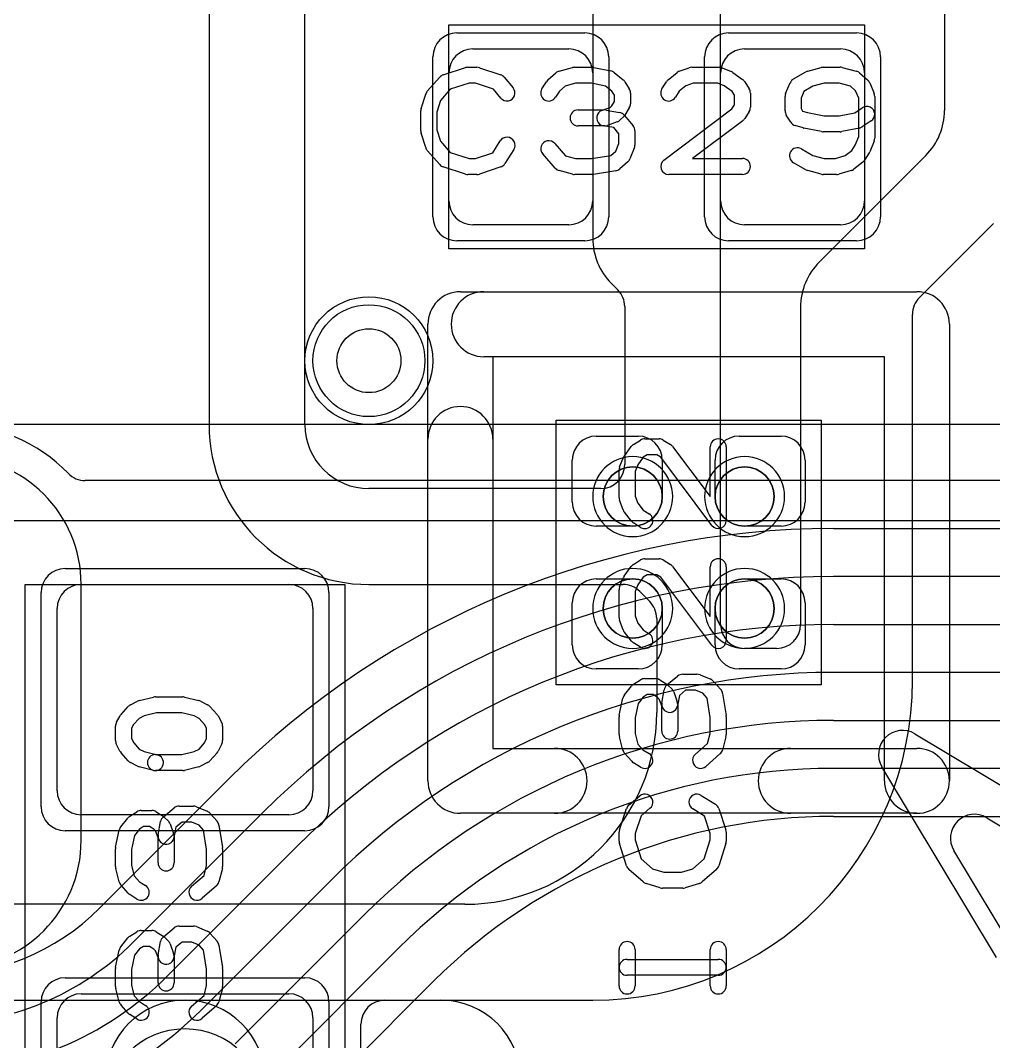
# Model space of a CAD drawing. Extents: x 0 to 57.3, y -1 to 20.5.
# Drawn here: x 27.31 to 30.354, y 2.771 to 5.964 of the extents above; entities that cross this region are included whole.
import ezdxf

# ---------------------------------------------------------------- set-up
doc = ezdxf.new("R2010")
doc.units = 0
for name, color, linetype in [('Hole', 1, 'CONTINUOUS'), ('L1', 3, 'CONTINUOUS'), ('L2', 3, 'CONTINUOUS'), ('L3', 3, 'CONTINUOUS'), ('L4', 3, 'CONTINUOUS'), ('MetalMask-A', 176, 'CONTINUOUS'), ('PartsArea-A', 111, 'CONTINUOUS'), ('PartsSilk-A', 221, 'CONTINUOUS'), ('Resist-A', 2, 'CONTINUOUS'), ('Resist-B', 2, 'CONTINUOUS'), ('Silk-A', 140, 'CONTINUOUS')]:
    doc.layers.add(name, color=color, linetype=linetype)

msp = doc.modelspace()

# ---------------------------------------------------------------- linework, layer by layer
at = {"layer": 'Hole'}
msp.add_circle((28.4, 4.9), 0.1, dxfattribs=at)
at = {"layer": 'L1'}
for p, q in [((27.9, 14.42503), (27.9, 4.7)), ((28.2, 4.7), (28.2, 10.10419)), ((29.1, 8.18579), (29.1, 5.28284)), ((29.5, 4.07497), (29.5, 7)), ((30.2, 6.55), (30.2, 5.68284)), ((28.725, 5.875), (29.025, 5.875)), ((29.575, 5.875), (29.875, 5.875)), ((28.65, 5.4), (28.65, 5.8)), ((29.1, 5.8), (29.1, 5.4)), ((29.5, 5.4), (29.5, 5.8)), ((29.95, 5.8), (29.95, 5.4)), ((30.14142, 5.54142), (29.80858, 5.20858)), ((29.025, 5.325), (28.725, 5.325)), ((29.875, 5.325), (29.575, 5.325)), ((30.12252, 5.0982), (30.35358, 5.32926)), ((29.15858, 5.14142), (29.17804, 5.12196)), ((29.2, 5.06895), (29.2, 4.57497)), ((29.75, 5.06716), (29.75, 4.07497)), ((30.1, 3.9), (30.1, 5.04461)), ((29.111, 4.664), (29.2425, 4.664)), ((29.5575, 4.664), (29.689, 4.664)), ((29.036, 4.4575), (29.036, 4.589)), ((29.3175, 4.589), (29.3175, 4.475)), ((29.4825, 4.475), (29.4825, 4.589)), ((29.764, 4.589), (29.764, 4.4575)), ((29.12503, 4.5), (28.4, 4.5)), ((29.225, 4.3825), (29.111, 4.3825)), ((29.689, 4.3825), (29.575, 4.3825)), ((29.111, 4.2175), (29.225, 4.2175)), ((29.575, 4.2175), (29.689, 4.2175)), ((27.5, 4.2), (28.15, 4.2)), ((28.4, 4.2), (29.19395, 4.2)), ((29.24696, 4.17804), (29.27804, 4.14696)), ((27.425, 3.555), (27.425, 4.125)), ((28.225, 4.125), (28.225, 3.555)), ((29.036, 4.011), (29.036, 4.1425)), ((29.3175, 4.125), (29.3175, 4.011)), ((29.4825, 4.011), (29.4825, 4.125)), ((29.764, 4.1425), (29.764, 4.011)), ((29.3, 4.09395), (29.3, 3.8)), ((29.67503, 4), (29.57497, 4)), ((29.2425, 3.936), (29.111, 3.936)), ((29.689, 3.936), (29.5575, 3.936)), ((28.15, 3.48), (27.5, 3.48)), ((28.7, 3.2), (26.29926, 3.2)), ((27.5, 2.92), (28.15, 2.92)), ((27.025, 2.9), (27.825, 2.9)), ((27.825, 2.9), (28.625, 2.9)), ((28.45001, 2.9), (29.1, 2.9)), ((27.425, 2.275), (27.425, 2.845)), ((28.225, 2.845), (28.225, 2.275)), ((28.37504, 2.275), (28.37504, 2.82503))]:
    msp.add_line(p, q, dxfattribs=at)
for centre, radius in [((28.4, 4.9), 0.2), ((29.225, 4.475), 0.0925), ((29.575, 4.475), 0.0925), ((29.225, 4.125), 0.0925), ((29.575, 4.125), 0.0925)]:
    msp.add_circle(centre, radius, dxfattribs=at)
for centre, radius, start, end in [((28.725, 5.8), 0.075, 90, 180), ((29.025, 5.8), 0.075, 0, 90), ((29.575, 5.8), 0.075, 90, 180), ((29.875, 5.8), 0.075, 0, 90), ((30, 5.68284), 0.2, -45, 0), ((28.725, 5.4), 0.075, 180, -90), ((29.025, 5.4), 0.075, -90, 0), ((29.575, 5.4), 0.075, 180, -90), ((29.875, 5.4), 0.075, -90, 0), ((29.3, 5.28284), 0.2, 180, -135), ((29.95, 5.06716), 0.2, 135, 180), ((29.12503, 5.06895), 0.07497, 0, 45), ((30.175, 5.04461), 0.075, 135.0054, 180), ((30.17553, 5.04519), 0.07497, 135, 135.60525), ((28.4, 4.7), 0.5, 180, -90), ((28.4, 4.7), 0.2, 180, -90), ((29.111, 4.589), 0.075, 90, 180), ((29.2425, 4.589), 0.075, 0, 90), ((29.5575, 4.589), 0.075, 90, 180), ((29.689, 4.589), 0.075, 0, 90), ((29.12503, 4.57497), 0.07497, -90, 0), ((29.225, 4.475), 0.0925, -90, 0), ((29.575, 4.475), 0.0925, 180, -90), ((29.111, 4.4575), 0.075, 180, -90), ((29.689, 4.4575), 0.075, -90, 0), ((29.111, 4.1425), 0.075, 90, 180), ((29.225, 4.125), 0.0925, 0, 90), ((29.575, 4.125), 0.0925, 90, 180), ((29.689, 4.1425), 0.075, 0, 90), ((27.5, 4.125), 0.075, 90, 180), ((28.15, 4.125), 0.075, 0, 90), ((29.19395, 4.12503), 0.07497, 45, 90), ((29.22503, 4.09395), 0.07497, 0, 45), ((29.57497, 4.07497), 0.07497, 180, -90), ((29.67503, 4.07497), 0.07497, -90, 0), ((29.111, 4.011), 0.075, 180, -90), ((29.2425, 4.011), 0.075, -90, 0), ((29.5575, 4.011), 0.075, 180, -90), ((29.689, 4.011), 0.075, -90, 0), ((29.1, 3.9), 1, -90, 0), ((28.7, 3.8), 0.6, -90, 0), ((27.5, 3.555), 0.075, 180, -90), ((28.15, 3.555), 0.075, -90, 0), ((27.5, 2.845), 0.075, 90, 180), ((28.15, 2.845), 0.075, 0, 90), ((27.825, 2.65), 0.25, 90, -90), ((27.825, 2.65), 0.25, -90, 90), ((28.45001, 2.82503), 0.07497, 90, 180), ((28.625, 2.65), 0.25, -90, 90), ((27.825, 2.56), 0.25, 0, 180)]:
    msp.add_arc(centre, radius, start, end, dxfattribs=at)
at = {"layer": 'L2'}
for p, q in [((32.88783, 4.70004), (26.07504, 4.70004)), ((23.07634, 4.4), (43.62366, 4.4))]:
    msp.add_line(p, q, dxfattribs=at)
msp.add_circle((28.4, 4.9), 0.2, dxfattribs=at)
at = {"layer": 'L3'}
msp.add_line((27.50004, 3.4), (27.50004, 4.2), dxfattribs=at)
msp.add_circle((28.4, 4.9), 0.2, dxfattribs=at)
for centre, start, end in [((27.1, 4.2), 0, 90), ((27.1, 3.4), -90, 0)]:
    msp.add_arc(centre, 0.40004, start, end, dxfattribs=at)
at = {"layer": 'L4'}
for p, q in [((42.48579, 4.52504), (27.51307, 4.52504)), ((29.85271, 4.375), (42.48579, 4.375)), ((42.48579, 4.225), (29.85271, 4.225)), ((29.8527, 4.075), (43.08579, 4.075)), ((43.08579, 3.925), (29.8527, 3.925)), ((29.8527, 3.775), (36.76635, 3.775)), ((36.76635, 3.625), (29.8527, 3.625)), ((27.55703, 3.18734), (27.9612, 3.59151)), ((28.06727, 3.48544), (27.66309, 3.08128)), ((29.8527, 3.47496), (42.72503, 3.47496)), ((27.76916, 2.97521), (28.17333, 3.37938)), ((28.2794, 3.27331), (27.87523, 2.86914)), ((27.98129, 2.76308), (28.38544, 3.16725)), ((28.49151, 3.06118), (28.08735, 2.65702)), ((28.19345, 2.55092), (28.60267, 2.96015))]:
    msp.add_line(p, q, dxfattribs=at)
msp.add_circle((28.4, 4.9), 0.2, dxfattribs=at)
for centre, radius, start, end in [((27.1, 4.2), 0.50004, 44.08036, 90), ((27.51307, 4.60001), 0.07497, -135.92413, -90), ((29.85271, 1.7), 2.675, 90, 135), ((29.85271, 1.7), 2.525, 90, 135), ((29.85271, 1.7), 2.375, 90.00024, 135), ((29.85271, 1.7), 2.225, 90.00026, 135), ((29.85269, 1.7), 2.075, 89.99972, 135), ((29.85269, 1.7), 1.925, 89.9997, 135), ((29.85267, 1.69998), 1.77498, 89.99903, 134.7576), ((27.04438, 3.7), 0.725, -90, -45.00056), ((27.04438, 3.7), 0.875, -90, -45.00046), ((27.04438, 3.7), 1.025, -90, -45.00039), ((28.65568, 2.90714), 0.07498, 134.75683, 135), ((27.04438, 3.7), 1.175, -90, -45.00035)]:
    msp.add_arc(centre, radius, start, end, dxfattribs=at)
at = {"layer": 'MetalMask-A'}
for p, q in [((28.725, 5.875), (29.025, 5.875)), ((29.575, 5.875), (29.875, 5.875)), ((28.65, 5.4), (28.65, 5.8)), ((29.1, 5.8), (29.1, 5.4)), ((29.5, 5.4), (29.5, 5.8)), ((29.95, 5.8), (29.95, 5.4)), ((29.025, 5.325), (28.725, 5.325)), ((29.875, 5.325), (29.575, 5.325)), ((27.5, 4.2), (28.15, 4.2)), ((27.425, 3.555), (27.425, 4.125)), ((28.225, 4.125), (28.225, 3.555)), ((28.15, 3.48), (27.5, 3.48)), ((27.5, 2.92), (28.15, 2.92)), ((27.425, 2.275), (27.425, 2.845)), ((28.225, 2.845), (28.225, 2.275))]:
    msp.add_line(p, q, dxfattribs=at)
for centre, radius, start, end in [((28.725, 5.8), 0.075, 90, 180), ((29.025, 5.8), 0.075, 0, 90), ((29.575, 5.8), 0.075, 90, 180), ((29.875, 5.8), 0.075, 0, 90), ((28.725, 5.4), 0.075, 180, -90), ((29.025, 5.4), 0.075, -90, 0), ((29.575, 5.4), 0.075, 180, -90), ((29.875, 5.4), 0.075, -90, 0), ((29.225, 4.475), 0.0925, 90, -90), ((29.225, 4.475), 0.0925, -90, 90), ((29.575, 4.475), 0.0925, 90, -90), ((29.575, 4.475), 0.0925, -90, 90), ((29.225, 4.125), 0.0925, 90, -90), ((29.225, 4.125), 0.0925, -90, 90), ((29.575, 4.125), 0.0925, 90, -90), ((29.575, 4.125), 0.0925, -90, 90), ((27.5, 4.125), 0.075, 90, 180), ((28.15, 4.125), 0.075, 0, 90), ((27.5, 3.555), 0.075, 180, -90), ((28.15, 3.555), 0.075, -90, 0), ((27.5, 2.845), 0.075, 90, 180), ((28.15, 2.845), 0.075, 0, 90)]:
    msp.add_arc(centre, radius, start, end, dxfattribs=at)
at = {"layer": 'PartsArea-A'}
for p, q in [((28.65, 5.95), (29.95, 5.95)), ((28.65, 5.25), (28.65, 5.95)), ((29.95, 5.95), (29.95, 5.25)), ((29.95, 5.25), (28.65, 5.25)), ((28.986, 3.886), (28.986, 4.714)), ((28.986, 4.714), (29.814, 4.714)), ((29.814, 4.714), (29.814, 3.886)), ((27.325, 2.2), (27.325, 4.2)), ((27.325, 4.2), (28.325, 4.2)), ((28.325, 4.2), (28.325, 2.2)), ((29.814, 3.886), (28.986, 3.886))]:
    msp.add_line(p, q, dxfattribs=at)
at = {"layer": 'PartsSilk-A'}
for p, q in [((28.63266, 5.79418), (28.7021, 5.8164)), ((28.70972, 5.81759), (28.7375, 5.81759)), ((28.7454, 5.81631), (28.81207, 5.79409)), ((28.99495, 5.80564), (29.03662, 5.81675)), ((29.04306, 5.81759), (29.09861, 5.81759)), ((29.10376, 5.81705), (29.15654, 5.80594)), ((29.37063, 5.80497), (29.40118, 5.81608)), ((29.40972, 5.81759), (29.49583, 5.81759)), ((29.50511, 5.8158), (29.53289, 5.80469)), ((29.77273, 5.80564), (29.81439, 5.81675)), ((29.82083, 5.81759), (29.87361, 5.81759)), ((29.87967, 5.81684), (29.92412, 5.80573)), ((28.58258, 5.74239), (28.62147, 5.78683)), ((28.82338, 5.78637), (28.85115, 5.75304)), ((28.95978, 5.77795), (28.98478, 5.80017)), ((29.16701, 5.801), (29.19479, 5.77878)), ((29.33577, 5.77878), (29.36355, 5.801)), ((29.53831, 5.8017), (29.56887, 5.77948)), ((29.72788, 5.78097), (29.76677, 5.80319)), ((29.93467, 5.80017), (29.95967, 5.77795)), ((28.65452, 5.74868), (28.62368, 5.71344)), ((28.71362, 5.76759), (28.65452, 5.74868)), ((28.73344, 5.76759), (28.71362, 5.76759)), ((28.78952, 5.7489), (28.73344, 5.76759)), ((28.81273, 5.72104), (28.78952, 5.7489)), ((28.9413, 5.75029), (28.95519, 5.77251)), ((29.01356, 5.75885), (28.99568, 5.74296)), ((29.04634, 5.76759), (29.01356, 5.75885)), ((29.09601, 5.76759), (29.04634, 5.76759)), ((29.14042, 5.75824), (29.09601, 5.76759)), ((29.16023, 5.7424), (29.14042, 5.75824)), ((29.20037, 5.77251), (29.21426, 5.75029)), ((29.3163, 5.75029), (29.33019, 5.77251)), ((29.39158, 5.75939), (29.37033, 5.7424)), ((29.41412, 5.76759), (29.39158, 5.75939)), ((29.49102, 5.76759), (29.41412, 5.76759)), ((29.51143, 5.75943), (29.49102, 5.76759)), ((29.53554, 5.74189), (29.51143, 5.75943)), ((29.57537, 5.77251), (29.58926, 5.75029)), ((29.70331, 5.73555), (29.7172, 5.76888)), ((29.78875, 5.75816), (29.76008, 5.74178)), ((29.82411, 5.76759), (29.78875, 5.75816)), ((29.87053, 5.76759), (29.82411, 5.76759)), ((29.90604, 5.75871), (29.87053, 5.76759)), ((29.92218, 5.74437), (29.90604, 5.75871)), ((29.96614, 5.76887), (29.98002, 5.73554)), ((28.56364, 5.68894), (28.57753, 5.73339)), ((28.99568, 5.74296), (28.9837, 5.72379)), ((29.16806, 5.72987), (29.16023, 5.7424)), ((29.16806, 5.71087), (29.16806, 5.72987)), ((29.21806, 5.73704), (29.21806, 5.7037)), ((29.37033, 5.7424), (29.3587, 5.72379)), ((29.54306, 5.72987), (29.53554, 5.74189)), ((29.54306, 5.69976), (29.54306, 5.72987)), ((29.59306, 5.73704), (29.59306, 5.69259)), ((29.70139, 5.68148), (29.70139, 5.72593)), ((29.76008, 5.74178), (29.75139, 5.72093)), ((29.75139, 5.72093), (29.75139, 5.68865)), ((29.93194, 5.72093), (29.92218, 5.74437)), ((29.93194, 5.6013), (29.93194, 5.72093)), ((29.98194, 5.72593), (29.98194, 5.5963)), ((28.62368, 5.71344), (28.6125, 5.67766)), ((29.1331, 5.68426), (29.1543, 5.69197)), ((29.1543, 5.69197), (29.15948, 5.69715)), ((29.15948, 5.69715), (29.16806, 5.71087)), ((29.21426, 5.69045), (29.20037, 5.66823)), ((29.32247, 5.52739), (29.53543, 5.68756)), ((29.53543, 5.68756), (29.54306, 5.69976)), ((29.75139, 5.68865), (29.75646, 5.68054)), ((29.91942, 5.67539), (29.94307, 5.69117)), ((28.5625, 5.61852), (28.5625, 5.68148)), ((28.6125, 5.67766), (28.6125, 5.62234)), ((29.05417, 5.68426), (29.1331, 5.68426)), ((29.14188, 5.68387), (29.18355, 5.67646)), ((29.19685, 5.6638), (29.18574, 5.65269)), ((29.19838, 5.66785), (29.22615, 5.63452)), ((29.58926, 5.67934), (29.57537, 5.65712)), ((29.71908, 5.64601), (29.70519, 5.66823)), ((29.75646, 5.68054), (29.7713, 5.67614)), ((29.7713, 5.67614), (29.82331, 5.66574)), ((29.82331, 5.66574), (29.87113, 5.66574)), ((29.87113, 5.66574), (29.91942, 5.67539)), ((28.6125, 5.62234), (28.62368, 5.58656)), ((29.1375, 5.63426), (29.05417, 5.63426)), ((29.16581, 5.62883), (29.13312, 5.63465)), ((29.1766, 5.64687), (29.14604, 5.63576)), ((29.18194, 5.60947), (29.16581, 5.62883)), ((29.5692, 5.65039), (29.41233, 5.53241)), ((29.75818, 5.62788), (29.73318, 5.63529)), ((29.81593, 5.61623), (29.76038, 5.62734)), ((29.93407, 5.62734), (29.87851, 5.61623)), ((29.97081, 5.64957), (29.94304, 5.63105)), ((28.57753, 5.56661), (28.56364, 5.61106)), ((29.18194, 5.57907), (29.18194, 5.60947)), ((29.23194, 5.61852), (29.23194, 5.57407)), ((29.87361, 5.61574), (29.82083, 5.61574)), ((29.92077, 5.57447), (29.93194, 5.6013)), ((28.62147, 5.51317), (28.58258, 5.55761)), ((28.62368, 5.58656), (28.65452, 5.55132)), ((28.78773, 5.5505), (28.81074, 5.58732)), ((28.85314, 5.56082), (28.82537, 5.51638)), ((28.98131, 5.57942), (29.01519, 5.54071)), ((29.17218, 5.55563), (29.18194, 5.57907)), ((29.23002, 5.56446), (29.21614, 5.53113)), ((29.75268, 5.56245), (29.78875, 5.54184)), ((29.8897, 5.54118), (29.91023, 5.5576)), ((29.91023, 5.5576), (29.92077, 5.57447)), ((29.98002, 5.58669), (29.96614, 5.55335)), ((28.65452, 5.55132), (28.71362, 5.53241)), ((28.71362, 5.53241), (28.73344, 5.53241)), ((28.73344, 5.53241), (28.78773, 5.5505)), ((28.98258, 5.50206), (28.94369, 5.5465)), ((29.01519, 5.54071), (29.04634, 5.53241)), ((29.04634, 5.53241), (29.09662, 5.53241)), ((29.09662, 5.53241), (29.15691, 5.54205)), ((29.15691, 5.54205), (29.17218, 5.55563)), ((29.41233, 5.53241), (29.56806, 5.53241)), ((29.78875, 5.54184), (29.82411, 5.53241)), ((29.82411, 5.53241), (29.859, 5.53241)), ((29.859, 5.53241), (29.8897, 5.54118)), ((29.96426, 5.54971), (29.95037, 5.52749)), ((28.7021, 5.4836), (28.63266, 5.50582)), ((28.81207, 5.50591), (28.7454, 5.48369)), ((29.03662, 5.48325), (28.99495, 5.49436)), ((29.17201, 5.49383), (29.10256, 5.48272)), ((29.20967, 5.52205), (29.18467, 5.49983)), ((29.76677, 5.49681), (29.72788, 5.51903)), ((29.81439, 5.48325), (29.77273, 5.49436)), ((29.90826, 5.49448), (29.86937, 5.48337)), ((29.94479, 5.52122), (29.91701, 5.499)), ((28.7375, 5.48241), (28.70972, 5.48241)), ((29.09861, 5.48241), (29.04306, 5.48241)), ((29.56806, 5.48241), (29.3375, 5.48241)), ((29.8625, 5.48241), (29.82083, 5.48241)), ((28.686, 5.1156), (30.114, 5.1156)), ((28.5844, 3.586), (28.5844, 5.014)), ((30.2156, 5.014), (30.2156, 3.586)), ((30.0124, 4.9124), (28.7876, 4.9124)), ((28.7876, 4.9124), (28.7876, 3.6876)), ((30.0124, 3.586), (30.0124, 4.9124)), ((29.1983, 4.60081), (29.22052, 4.63137)), ((29.22749, 4.63787), (29.24971, 4.65176)), ((29.26296, 4.65556), (29.30741, 4.65556)), ((29.32066, 4.65176), (29.34288, 4.63787)), ((29.34961, 4.6317), (29.46759, 4.47483)), ((29.27013, 4.60556), (29.25811, 4.59804)), ((29.30024, 4.60556), (29.27013, 4.60556)), ((29.31244, 4.59793), (29.30024, 4.60556)), ((29.46759, 4.47483), (29.46759, 4.63056)), ((29.51759, 4.63056), (29.51759, 4.4)), ((29.1842, 4.56761), (29.19531, 4.59539)), ((29.24057, 4.57393), (29.23241, 4.55352)), ((29.25811, 4.59804), (29.24057, 4.57393)), ((29.47261, 4.38497), (29.31244, 4.59793)), ((29.18241, 4.47222), (29.18241, 4.55833)), ((29.23241, 4.55352), (29.23241, 4.47662)), ((29.23241, 4.47662), (29.24061, 4.45408)), ((29.19503, 4.43313), (29.18392, 4.46368)), ((29.24061, 4.45408), (29.2576, 4.43283)), ((29.22122, 4.39827), (29.199, 4.42605)), ((29.2576, 4.43283), (29.27621, 4.4212)), ((29.24971, 4.3788), (29.22749, 4.39269)), ((29.26296, 4.28056), (29.30741, 4.28056)), ((29.1983, 4.22581), (29.22052, 4.25637)), ((29.22749, 4.26287), (29.24971, 4.27676)), ((29.32066, 4.27676), (29.34288, 4.26287)), ((29.34961, 4.2567), (29.46759, 4.09983)), ((29.46759, 4.09983), (29.46759, 4.25556)), ((29.51759, 4.25556), (29.51759, 4.025)), ((29.1842, 4.19261), (29.19531, 4.22039)), ((29.25811, 4.22304), (29.24057, 4.19893)), ((29.27013, 4.23056), (29.25811, 4.22304)), ((29.30024, 4.23056), (29.27013, 4.23056)), ((29.31244, 4.22293), (29.30024, 4.23056)), ((29.47261, 4.00997), (29.31244, 4.22293)), ((29.24057, 4.19893), (29.23241, 4.17852)), ((29.18241, 4.09722), (29.18241, 4.18333)), ((29.23241, 4.17852), (29.23241, 4.10162)), ((29.19503, 4.05813), (29.18392, 4.08868)), ((29.23241, 4.10162), (29.24061, 4.07908)), ((29.24061, 4.07908), (29.2576, 4.05783)), ((29.2576, 4.05783), (29.27621, 4.0462)), ((29.22122, 4.02327), (29.199, 4.05105)), ((29.24971, 4.0038), (29.22749, 4.01769)), ((29.22749, 3.88787), (29.24971, 3.90176)), ((29.26296, 3.90556), (29.2963, 3.90556)), ((29.30955, 3.90176), (29.33177, 3.88787)), ((29.33215, 3.88588), (29.36548, 3.91365)), ((29.38148, 3.91944), (29.42593, 3.91944)), ((29.43554, 3.91752), (29.46887, 3.90364)), ((29.47795, 3.89717), (29.50017, 3.87217)), ((29.199, 3.85451), (29.22122, 3.88229)), ((29.31613, 3.82938), (29.32354, 3.87105)), ((29.3362, 3.88435), (29.34731, 3.87324)), ((29.39053, 3.86944), (29.37117, 3.85331)), ((29.42093, 3.86944), (29.39053, 3.86944)), ((29.44437, 3.85968), (29.42093, 3.86944)), ((27.65456, 3.82375), (27.67678, 3.83486)), ((27.6819, 3.83675), (27.72635, 3.84786)), ((27.73241, 3.84861), (27.81759, 3.84861)), ((27.82365, 3.84786), (27.8681, 3.83675)), ((27.87322, 3.83486), (27.89544, 3.82375)), ((29.18295, 3.79126), (29.19406, 3.84404)), ((29.2576, 3.84773), (29.24176, 3.82792)), ((29.27013, 3.85556), (29.2576, 3.84773)), ((29.28913, 3.85556), (29.27013, 3.85556)), ((29.30285, 3.84698), (29.28913, 3.85556)), ((29.30803, 3.8418), (29.30285, 3.84698)), ((29.31574, 3.8206), (29.30803, 3.8418)), ((29.35313, 3.8641), (29.36424, 3.83354)), ((29.37117, 3.85331), (29.36535, 3.82062)), ((29.45795, 3.84441), (29.44437, 3.85968)), ((29.46759, 3.78412), (29.45795, 3.84441)), ((29.50617, 3.85951), (29.51728, 3.79006)), ((27.62483, 3.793), (27.64705, 3.818)), ((27.90295, 3.818), (27.92517, 3.793)), ((29.24176, 3.82792), (29.23241, 3.78351)), ((29.31574, 3.74167), (29.31574, 3.8206)), ((29.36574, 3.825), (29.36574, 3.74167)), ((27.6107, 3.76934), (27.62181, 3.78879)), ((27.68123, 3.78118), (27.66394, 3.76173)), ((27.69669, 3.78891), (27.68123, 3.78118)), ((27.73549, 3.79861), (27.69669, 3.78891)), ((27.81451, 3.79861), (27.73549, 3.79861)), ((27.85331, 3.78891), (27.81451, 3.79861)), ((27.86877, 3.78118), (27.85331, 3.78891)), ((27.88606, 3.76173), (27.86877, 3.78118)), ((27.92819, 3.78879), (27.9393, 3.76934)), ((29.18241, 3.73056), (29.18241, 3.78611)), ((29.23241, 3.78351), (29.23241, 3.73384)), ((29.46759, 3.73384), (29.46759, 3.78412)), ((29.51759, 3.78611), (29.51759, 3.73056)), ((27.60741, 3.7125), (27.60741, 3.75694)), ((27.66394, 3.76173), (27.65741, 3.7503)), ((27.65741, 3.7503), (27.65741, 3.7184)), ((27.89259, 3.7503), (27.88606, 3.76173)), ((27.89259, 3.7184), (27.89259, 3.7503)), ((27.94259, 3.75694), (27.94259, 3.7125)), ((27.65741, 3.7184), (27.6644, 3.70442)), ((27.8856, 3.70442), (27.89259, 3.7184)), ((29.19436, 3.68245), (29.18325, 3.72412)), ((29.23241, 3.73384), (29.24115, 3.70106)), ((29.45929, 3.70269), (29.46759, 3.73384)), ((29.51675, 3.72412), (29.50564, 3.68245)), ((27.62116, 3.6791), (27.61005, 3.70132)), ((27.64705, 3.64867), (27.62483, 3.67367)), ((27.6644, 3.70442), (27.68123, 3.68549)), ((27.68123, 3.68549), (27.69669, 3.67776)), ((27.69669, 3.67776), (27.73847, 3.66731)), ((27.81451, 3.66806), (27.85331, 3.67776)), ((27.85331, 3.67776), (27.86877, 3.68549)), ((27.86877, 3.68549), (27.8856, 3.70442)), ((27.92517, 3.67367), (27.90295, 3.64867)), ((27.93995, 3.70132), (27.92884, 3.6791)), ((28.7876, 3.6876), (28.98081, 3.6876)), ((29.24115, 3.70106), (29.25704, 3.68318)), ((29.25704, 3.68318), (29.27621, 3.6712)), ((29.42058, 3.66881), (29.45929, 3.70269)), ((29.71919, 3.6876), (30.114, 3.6876)), ((27.67678, 3.63181), (27.65456, 3.64292)), ((27.73241, 3.66806), (27.81451, 3.66806)), ((27.89544, 3.64292), (27.87322, 3.63181)), ((29.22205, 3.64728), (29.19983, 3.67228)), ((29.24971, 3.6288), (29.22749, 3.64269)), ((29.49794, 3.67008), (29.4535, 3.63119)), ((27.72635, 3.61881), (27.6819, 3.62992)), ((27.81759, 3.61806), (27.73241, 3.61806)), ((27.8681, 3.62992), (27.82365, 3.61881)), ((29.21363, 3.51088), (29.24696, 3.53865)), ((29.43918, 3.54064), (29.48362, 3.51287)), ((27.65249, 3.47537), (27.67471, 3.48926)), ((27.68796, 3.49306), (27.7213, 3.49306)), ((27.73455, 3.48926), (27.75677, 3.47537)), ((27.75715, 3.47338), (27.79048, 3.50115)), ((27.80648, 3.50694), (27.85093, 3.50694)), ((27.86054, 3.50502), (27.89387, 3.49114)), ((27.90295, 3.48467), (27.92517, 3.45967)), ((28.98081, 3.4844), (28.686, 3.4844)), ((29.18369, 3.4329), (29.20591, 3.49957)), ((29.27896, 3.50023), (29.2511, 3.47702)), ((29.4495, 3.47523), (29.41268, 3.49824)), ((29.49409, 3.49957), (29.51631, 3.4329)), ((30.114, 3.4844), (29.71919, 3.4844)), ((27.624, 3.44201), (27.64622, 3.46979)), ((27.74113, 3.41688), (27.74854, 3.45855)), ((27.7612, 3.47185), (27.77231, 3.46074)), ((27.77813, 3.4516), (27.78924, 3.42104)), ((27.81553, 3.45694), (27.79617, 3.44081)), ((27.84593, 3.45694), (27.81553, 3.45694)), ((27.86937, 3.44718), (27.84593, 3.45694)), ((29.2511, 3.47702), (29.23241, 3.42094)), ((29.46759, 3.42094), (29.4495, 3.47523)), ((30.33225, 3.47065), (30.938, 3.1072)), ((27.60795, 3.37876), (27.61906, 3.43154)), ((27.6826, 3.43523), (27.66676, 3.41542)), ((27.69513, 3.44306), (27.6826, 3.43523)), ((27.71413, 3.44306), (27.69513, 3.44306)), ((27.72785, 3.43448), (27.71413, 3.44306)), ((27.73303, 3.4293), (27.72785, 3.43448)), ((27.74074, 3.4081), (27.73303, 3.4293)), ((27.79617, 3.44081), (27.79035, 3.40812)), ((27.88295, 3.43191), (27.86937, 3.44718)), ((27.89259, 3.37162), (27.88295, 3.43191)), ((27.93117, 3.44701), (27.94228, 3.37756)), ((29.18241, 3.39722), (29.18241, 3.425)), ((29.23241, 3.42094), (29.23241, 3.40112)), ((29.46759, 3.40112), (29.46759, 3.42094)), ((29.51759, 3.425), (29.51759, 3.39722)), ((27.66676, 3.41542), (27.65741, 3.37101)), ((27.74074, 3.32917), (27.74074, 3.4081)), ((27.79074, 3.4125), (27.79074, 3.32917)), ((29.20582, 3.32016), (29.1836, 3.3896)), ((29.23241, 3.40112), (29.25132, 3.34202)), ((29.44868, 3.34202), (29.46759, 3.40112)), ((29.5164, 3.3896), (29.49418, 3.32016)), ((27.60741, 3.31806), (27.60741, 3.37361)), ((27.65741, 3.37101), (27.65741, 3.32134)), ((27.89259, 3.32134), (27.89259, 3.37162)), ((27.94259, 3.37361), (27.94259, 3.31806)), ((30.58765, 2.77059), (30.22935, 3.36775)), ((27.65741, 3.32134), (27.66615, 3.28856)), ((27.88429, 3.29019), (27.89259, 3.32134)), ((29.25132, 3.34202), (29.28656, 3.31118)), ((29.41344, 3.31118), (29.44868, 3.34202)), ((27.61936, 3.26995), (27.60825, 3.31162)), ((27.84558, 3.25631), (27.88429, 3.29019)), ((27.94175, 3.31162), (27.93064, 3.26995)), ((29.25761, 3.27008), (29.21317, 3.30897)), ((29.28656, 3.31118), (29.32234, 3.3)), ((29.32234, 3.3), (29.37766, 3.3)), ((29.37766, 3.3), (29.41344, 3.31118)), ((29.48683, 3.30897), (29.44239, 3.27008)), ((27.64705, 3.23478), (27.62483, 3.25978)), ((27.66615, 3.28856), (27.68204, 3.27068)), ((27.68204, 3.27068), (27.70121, 3.2587)), ((27.92294, 3.25758), (27.8785, 3.21869)), ((29.31106, 3.25114), (29.26661, 3.26503)), ((29.43339, 3.26503), (29.38894, 3.25114)), ((27.67471, 3.2163), (27.65249, 3.23019)), ((29.38148, 3.25), (29.31852, 3.25)), ((27.80648, 3.13194), (27.85093, 3.13194)), ((27.86054, 3.13002), (27.89387, 3.11614)), ((27.65249, 3.10037), (27.67471, 3.11426)), ((27.68796, 3.11806), (27.7213, 3.11806)), ((27.73455, 3.11426), (27.75677, 3.10037)), ((27.75715, 3.09838), (27.79048, 3.12615)), ((27.90295, 3.10967), (27.92517, 3.08467)), ((27.624, 3.06701), (27.64622, 3.09479)), ((27.69513, 3.06806), (27.6826, 3.06023)), ((27.71413, 3.06806), (27.69513, 3.06806)), ((27.72785, 3.05948), (27.71413, 3.06806)), ((27.74113, 3.04188), (27.74854, 3.08355)), ((27.7612, 3.09685), (27.77231, 3.08574)), ((27.77813, 3.0766), (27.78924, 3.04604)), ((27.79617, 3.06581), (27.79035, 3.03312)), ((27.81553, 3.08194), (27.79617, 3.06581)), ((27.84593, 3.08194), (27.81553, 3.08194)), ((27.86937, 3.07218), (27.84593, 3.08194)), ((27.88295, 3.05691), (27.86937, 3.07218)), ((27.93117, 3.07201), (27.94228, 3.00256)), ((27.60795, 3.00376), (27.61906, 3.05654)), ((27.66676, 3.04042), (27.65741, 2.99601)), ((27.6826, 3.06023), (27.66676, 3.04042)), ((27.73303, 3.0543), (27.72785, 3.05948)), ((27.74074, 3.0331), (27.73303, 3.0543)), ((27.79074, 3.0375), (27.79074, 2.95417)), ((27.89259, 2.99662), (27.88295, 3.05691)), ((29.18241, 2.94444), (29.18241, 3.05833)), ((29.23241, 3.05833), (29.23241, 2.94444)), ((29.46759, 2.94444), (29.46759, 3.05833)), ((29.51759, 3.05833), (29.51759, 2.94444)), ((27.74074, 2.95417), (27.74074, 3.0331)), ((29.20741, 3.02778), (29.49259, 3.02778)), ((27.60741, 2.94306), (27.60741, 2.99861)), ((27.65741, 2.99601), (27.65741, 2.94634)), ((27.89259, 2.94634), (27.89259, 2.99662)), ((27.94259, 2.99861), (27.94259, 2.94306)), ((29.49259, 2.97778), (29.20741, 2.97778)), ((27.65741, 2.94634), (27.66615, 2.91356)), ((27.88429, 2.91519), (27.89259, 2.94634)), ((27.61936, 2.89495), (27.60825, 2.93662)), ((27.66615, 2.91356), (27.68204, 2.89568)), ((27.84558, 2.88131), (27.88429, 2.91519)), ((27.94175, 2.93662), (27.93064, 2.89495)), ((27.64705, 2.85978), (27.62483, 2.88478)), ((27.68204, 2.89568), (27.70121, 2.8837)), ((27.92294, 2.88258), (27.8785, 2.84369)), ((27.67471, 2.8413), (27.65249, 2.85519))]:
    msp.add_line(p, q, dxfattribs=at)
for centre, radius, start, end in [((28.70972, 5.79259), 0.025, 90, 107.74642), ((28.7375, 5.79259), 0.025, 71.57954, 90), ((29.04306, 5.79259), 0.025, 90, 104.92885), ((29.09861, 5.79259), 0.025, 78.11016, 90), ((29.40972, 5.79259), 0.025, 90, 109.98461), ((29.49583, 5.79259), 0.025, 68.2071, 90), ((29.82083, 5.79259), 0.025, 90, 104.93227), ((29.87361, 5.79259), 0.025, 75.96932, 90), ((28.64028, 5.77037), 0.025, 107.74642, 138.81192), ((28.80417, 5.77037), 0.025, 39.7909, 71.57954), ((29.00139, 5.78148), 0.025, 104.92551, 131.63069), ((29.15139, 5.78148), 0.025, 51.33303, 78.11298), ((29.37917, 5.78148), 0.025, 109.97919, 128.65478), ((29.52361, 5.78148), 0.025, 53.98274, 68.20215), ((29.74028, 5.75926), 0.025, 119.73351, 157.37647), ((29.77917, 5.78148), 0.025, 104.92551, 119.74171), ((29.91806, 5.78148), 0.025, 48.37217, 75.96679), ((28.83194, 5.73704), 0.025, -140.2091, 39.8005), ((28.9625, 5.73704), 0.025, 147.99462, -32.01002), ((28.97639, 5.75926), 0.025, 131.62783, 147.98998), ((29.17917, 5.75926), 0.025, 32.00538, 51.34522), ((29.19306, 5.73704), 0.025, 0, 32.01002), ((29.3375, 5.73704), 0.025, 147.99462, -32.01002), ((29.35139, 5.75926), 0.025, 128.66697, 147.98998), ((29.55417, 5.75926), 0.025, 32.00538, 53.97932), ((29.56806, 5.73704), 0.025, 0, 32.01002), ((29.94306, 5.75926), 0.025, 22.60576, 48.36931), ((28.60139, 5.72593), 0.025, 138.81192, 162.63777), ((29.72639, 5.72593), 0.025, 157.37309, 180), ((29.95694, 5.72593), 0.025, 0, 22.60888), ((28.5875, 5.68148), 0.025, 162.63777, 180), ((29.19306, 5.7037), 0.025, -32.00538, 0), ((29.56806, 5.69259), 0.025, -32.00538, 0), ((29.95694, 5.67037), 0.025, -56.30358, 123.69959), ((29.05417, 5.65926), 0.025, 90, -90), ((29.1375, 5.65926), 0.025, 79.90837, -100.08326), ((29.16806, 5.67037), 0.025, -70.02864, -45), ((29.17917, 5.65185), 0.025, 39.7909, 79.91674), ((29.17917, 5.68148), 0.025, -45, -32.01002), ((29.55417, 5.67037), 0.025, -53.0476, -32.01002), ((29.72639, 5.68148), 0.025, 180, -147.98998), ((29.1375, 5.65926), 0.025, -90, -70.02141), ((29.20694, 5.61852), 0.025, 0, 39.8005), ((29.74028, 5.65926), 0.025, -147.99462, -106.50982), ((29.76528, 5.65185), 0.025, -106.49948, -101.30993), ((29.92917, 5.65185), 0.025, -78.69456, -56.30041), ((28.5875, 5.61852), 0.025, 180, -162.63777), ((28.83194, 5.57407), 0.025, -32.00538, 147.99925), ((29.82083, 5.64074), 0.025, -101.30544, -90), ((29.87361, 5.64074), 0.025, -90, -78.69205), ((29.95694, 5.5963), 0.025, -22.60576, 0), ((28.60139, 5.57407), 0.025, -162.63777, -138.81192), ((28.9625, 5.56296), 0.025, 41.18808, -138.81042), ((29.20694, 5.57407), 0.025, -22.60576, 0), ((29.74028, 5.54074), 0.025, 60.26649, -119.74171), ((29.19306, 5.54074), 0.025, -48.37217, -22.60888), ((29.3375, 5.50741), 0.025, 126.9524, -90), ((29.56806, 5.50741), 0.025, -90, 90), ((29.92917, 5.54074), 0.025, -51.33303, -32.01002), ((29.94306, 5.56296), 0.025, -32.00538, -22.60278), ((28.64028, 5.52963), 0.025, -138.81192, -107.74642), ((28.80417, 5.52963), 0.025, -71.57954, -32.00538), ((29.00139, 5.51852), 0.025, -138.81192, -104.92885), ((29.16806, 5.51852), 0.025, -80.91063, -48.36931), ((29.77917, 5.51852), 0.025, -119.73351, -104.93227), ((29.90139, 5.51852), 0.025, -74.05146, -51.34522), ((28.70972, 5.50741), 0.025, -107.74642, -90), ((28.7375, 5.50741), 0.025, -90, -71.57954), ((29.04306, 5.50741), 0.025, -104.92551, -90), ((29.09861, 5.50741), 0.025, -90, -80.91133), ((29.82083, 5.50741), 0.025, -104.92551, -90), ((29.8625, 5.50741), 0.025, -90, -74.05655), ((28.686, 5.014), 0.1016, 90, 180), ((30.114, 5.014), 0.1016, 0, 90), ((29.24074, 4.61667), 0.025, 122.00538, 143.97932), ((29.26296, 4.63056), 0.025, 90, 122.01002), ((29.30741, 4.63056), 0.025, 57.99462, 90), ((29.32963, 4.61667), 0.025, 36.9524, 57.98998), ((29.49259, 4.63056), 0.025, 0, 180), ((29.21852, 4.58611), 0.025, 143.98274, 158.20215), ((29.20741, 4.55833), 0.025, 158.2071, 180), ((29.20741, 4.47222), 0.025, 180, -160.01539), ((29.21852, 4.44167), 0.025, -160.02081, -141.34522), ((29.26296, 4.4), 0.025, -122.00538, 57.98998), ((29.24074, 4.41389), 0.025, -141.33303, -122.01002), ((29.49259, 4.4), 0.025, -143.0476, 0), ((29.26296, 4.25556), 0.025, 90, 122.01002), ((29.30741, 4.25556), 0.025, 57.99462, 90), ((29.49259, 4.25556), 0.025, 0, 180), ((29.24074, 4.24167), 0.025, 122.00538, 143.97932), ((29.32963, 4.24167), 0.025, 36.9524, 57.98998), ((29.21852, 4.21111), 0.025, 143.98274, 158.20215), ((29.20741, 4.18333), 0.025, 158.2071, 180), ((29.20741, 4.09722), 0.025, 180, -160.01539), ((29.21852, 4.06667), 0.025, -160.02081, -141.34522), ((29.26296, 4.025), 0.025, -122.00538, 57.98998), ((29.49259, 4.025), 0.025, -143.0476, 0), ((29.24074, 4.03889), 0.025, -141.33303, -122.01002), ((29.26296, 3.88056), 0.025, 90, 122.01002), ((29.2963, 3.88056), 0.025, 57.99462, 90), ((29.38148, 3.89444), 0.025, 90, 129.8005), ((29.42593, 3.89444), 0.025, 67.39424, 90), ((29.45926, 3.88056), 0.025, 41.62783, 67.39112), ((29.24074, 3.86667), 0.025, 122.00538, 141.34522), ((29.34815, 3.86667), 0.025, 129.7909, 169.91674), ((29.31852, 3.86667), 0.025, 45, 57.98998), ((29.32963, 3.85556), 0.025, 19.97136, 45), ((29.48148, 3.85556), 0.025, 9.08937, 41.63069), ((27.68796, 3.8125), 0.025, 104.03068, 116.56505), ((27.73241, 3.82361), 0.025, 90, 104.03068), ((27.81759, 3.82361), 0.025, 75.96932, 90), ((27.86204, 3.8125), 0.025, 63.43495, 75.96932), ((29.21852, 3.83889), 0.025, 141.33303, 168.11298), ((29.34074, 3.825), 0.025, 0, 19.97859), ((27.66574, 3.80139), 0.025, 116.56505, 138.37217), ((27.88426, 3.80139), 0.025, 41.62783, 63.43495), ((29.34074, 3.825), 0.025, 169.90837, -10.08326), ((27.63241, 3.75694), 0.025, 150.26649, 180), ((27.64352, 3.77639), 0.025, 138.37217, 150.26649), ((27.90648, 3.77639), 0.025, 29.73351, 41.62783), ((27.91759, 3.75694), 0.025, 0, 29.73351), ((29.20741, 3.78611), 0.025, 168.11016, 180), ((29.49259, 3.78611), 0.025, 0, 9.08867), ((29.34074, 3.74167), 0.025, 180, 0), ((27.63241, 3.7125), 0.025, 180, -153.43495), ((27.91759, 3.7125), 0.025, -26.56505, 0), ((29.20741, 3.73056), 0.025, 180, -165.07115), ((29.49259, 3.73056), 0.025, -14.92551, 0), ((27.64352, 3.69028), 0.025, -153.43495, -138.37217), ((27.90648, 3.69028), 0.025, -41.62783, -26.56505), ((28.98081, 3.586), 0.1016, -90, 90), ((29.21852, 3.68889), 0.025, -165.07449, -138.36931), ((29.48148, 3.68889), 0.025, -48.81192, -14.92885), ((29.71919, 3.586), 0.1016, 90, -90), ((30.114, 3.586), 0.1016, -90, 90), ((27.66574, 3.66528), 0.025, -138.37217, -116.56505), ((27.73241, 3.64306), 0.025, 90, -90), ((27.73241, 3.64306), 0.025, -104.03068, 75.96679), ((27.88426, 3.66528), 0.025, -63.43495, -41.62783), ((29.24074, 3.66389), 0.025, -138.37217, -122.01002), ((29.26296, 3.65), 0.025, -122.00538, 57.98998), ((29.43704, 3.65), 0.025, 131.18808, -48.81042), ((27.68796, 3.65417), 0.025, -116.56505, -104.03068), ((27.81759, 3.64306), 0.025, -90, -75.96932), ((27.86204, 3.65417), 0.025, -75.96932, -63.43495), ((28.686, 3.586), 0.1016, 180, -90), ((30.114, 3.586), 0.1016, 180, 0), ((29.26296, 3.51944), 0.025, -50.2091, 129.8005), ((29.42593, 3.51944), 0.025, 57.99462, -122.00075), ((29.47037, 3.49167), 0.025, 18.42046, 57.99462), ((27.68796, 3.46806), 0.025, 90, 122.01002), ((27.7213, 3.46806), 0.025, 57.99462, 90), ((27.80648, 3.48194), 0.025, 90, 129.8005), ((27.85093, 3.48194), 0.025, 67.39424, 90), ((27.88426, 3.46806), 0.025, 41.62783, 67.39112), ((29.22963, 3.49167), 0.025, 129.7909, 161.57954), ((30.29366, 3.40634), 0.075, 59.03362, -149.03605), ((27.66574, 3.45417), 0.025, 122.00538, 141.34522), ((27.77315, 3.45417), 0.025, 129.7909, 169.91674), ((27.74352, 3.45417), 0.025, 45, 57.98998), ((27.75463, 3.44306), 0.025, 19.97136, 45), ((27.90648, 3.44306), 0.025, 9.08937, 41.63069), ((27.64352, 3.42639), 0.025, 141.33303, 168.11298), ((27.76574, 3.4125), 0.025, 0, 19.97859), ((29.20741, 3.425), 0.025, 161.57954, 180), ((29.49259, 3.425), 0.025, 0, 18.42046), ((27.76574, 3.4125), 0.025, 169.90837, -10.08326), ((29.20741, 3.39722), 0.025, 180, -162.25358), ((29.49259, 3.39722), 0.025, -17.74642, 0), ((27.63241, 3.37361), 0.025, 168.11016, 180), ((27.91759, 3.37361), 0.025, 0, 9.08867), ((27.76574, 3.32917), 0.025, 180, 0), ((27.63241, 3.31806), 0.025, 180, -165.07115), ((27.91759, 3.31806), 0.025, -14.92551, 0), ((29.22963, 3.32778), 0.025, -162.25358, -131.18808), ((29.47037, 3.32778), 0.025, -48.81192, -17.74642), ((27.64352, 3.27639), 0.025, -165.07449, -138.36931), ((27.68796, 3.2375), 0.025, -122.00538, 57.98998), ((27.90648, 3.27639), 0.025, -48.81192, -14.92885), ((29.27407, 3.28889), 0.025, -131.18808, -107.36223), ((29.42593, 3.28889), 0.025, -72.63777, -48.81192), ((27.66574, 3.25139), 0.025, -138.37217, -122.01002), ((27.86204, 3.2375), 0.025, 131.18808, -48.81042), ((29.31852, 3.275), 0.025, -107.36223, -90), ((29.38148, 3.275), 0.025, -90, -72.63777), ((27.80648, 3.10694), 0.025, 90, 129.8005), ((27.85093, 3.10694), 0.025, 67.39424, 90), ((27.66574, 3.07917), 0.025, 122.00538, 141.34522), ((27.68796, 3.09306), 0.025, 90, 122.01002), ((27.7213, 3.09306), 0.025, 57.99462, 90), ((27.77315, 3.07917), 0.025, 129.7909, 169.91674), ((27.74352, 3.07917), 0.025, 45, 57.98998), ((27.88426, 3.09306), 0.025, 41.62783, 67.39112), ((27.64352, 3.05139), 0.025, 141.33303, 168.11298), ((27.75463, 3.06806), 0.025, 19.97136, 45), ((27.90648, 3.06806), 0.025, 9.08937, 41.63069), ((29.20741, 3.05833), 0.025, 0, 180), ((29.49259, 3.05833), 0.025, 0, 180), ((27.76574, 3.0375), 0.025, 169.90837, -10.08326), ((27.76574, 3.0375), 0.025, 0, 19.97859), ((27.63241, 2.99861), 0.025, 168.11016, 180), ((27.91759, 2.99861), 0.025, 0, 9.08867), ((29.20741, 3.00278), 0.025, 90, -90), ((29.49259, 3.00278), 0.025, -90, 90), ((27.63241, 2.94306), 0.025, 180, -165.07115), ((27.76574, 2.95417), 0.025, 180, 0), ((27.91759, 2.94306), 0.025, -14.92551, 0), ((29.20741, 2.94444), 0.025, 180, 0), ((29.49259, 2.94444), 0.025, 180, 0), ((27.64352, 2.90139), 0.025, -165.07449, -138.36931), ((27.68796, 2.8625), 0.025, -122.00538, 57.98998), ((27.86204, 2.8625), 0.025, 131.18808, -48.81042), ((27.90648, 2.90139), 0.025, -48.81192, -14.92885), ((27.66574, 2.87639), 0.025, -138.37217, -122.01002)]:
    msp.add_arc(centre, radius, start, end, dxfattribs=at)
at = {"layer": 'Resist-A'}
for p, q in [((28.675, 5.925), (29.075, 5.925)), ((29.525, 5.925), (29.925, 5.925)), ((28.6, 5.35), (28.6, 5.85)), ((29.15, 5.85), (29.15, 5.35)), ((29.45, 5.35), (29.45, 5.85)), ((30, 5.85), (30, 5.35)), ((29.075, 5.275), (28.675, 5.275)), ((29.925, 5.275), (29.525, 5.275)), ((27.45, 4.25), (28.2, 4.25)), ((27.375, 3.505), (27.375, 4.175)), ((28.275, 4.175), (28.275, 3.505)), ((28.2, 3.43), (27.45, 3.43)), ((27.45, 2.97), (28.2, 2.97)), ((27.375, 2.225), (27.375, 2.895)), ((28.275, 2.895), (28.275, 2.225))]:
    msp.add_line(p, q, dxfattribs=at)
msp.add_circle((28.4, 4.9), 0.175, dxfattribs=at)
for centre, radius, start, end in [((28.675, 5.85), 0.075, 90, 180), ((29.075, 5.85), 0.075, 0, 90), ((29.525, 5.85), 0.075, 90, 180), ((29.925, 5.85), 0.075, 0, 90), ((28.675, 5.35), 0.075, 180, -90), ((29.075, 5.35), 0.075, -90, 0), ((29.525, 5.35), 0.075, 180, -90), ((29.925, 5.35), 0.075, -90, 0), ((29.225, 4.475), 0.125, 90, -90), ((29.225, 4.475), 0.125, -90, 90), ((29.575, 4.475), 0.125, 90, -90), ((29.575, 4.475), 0.125, -90, 90), ((27.45, 4.175), 0.075, 90, 180), ((28.2, 4.175), 0.075, 0, 90), ((29.225, 4.125), 0.125, 90, -90), ((29.225, 4.125), 0.125, -90, 90), ((29.575, 4.125), 0.125, 90, -90), ((29.575, 4.125), 0.125, -90, 90), ((27.45, 3.505), 0.075, 180, -90), ((28.2, 3.505), 0.075, -90, 0), ((27.45, 2.895), 0.075, 90, 180), ((28.2, 2.895), 0.075, 0, 90)]:
    msp.add_arc(centre, radius, start, end, dxfattribs=at)
at = {"layer": 'Resist-B'}
msp.add_circle((28.4, 4.9), 0.175, dxfattribs=at)
at = {"layer": 'Silk-A'}
for p, q in [((28.75893, 5.1156), (30.114, 5.1156)), ((30.2156, 5.014), (30.2156, 3.586)), ((30.0124, 4.9124), (28.75893, 4.9124)), ((30.0124, 3.586), (30.0124, 4.9124)), ((28.5844, 3.586), (28.5844, 4.65499)), ((28.7876, 4.65499), (28.7876, 3.6876)), ((30.10725, 3.73315), (30.713, 3.3697)), ((28.7876, 3.6876), (30.114, 3.6876)), ((30.36265, 3.03309), (30.00435, 3.63025)), ((30.114, 3.4844), (28.686, 3.4844))]:
    msp.add_line(p, q, dxfattribs=at)
for centre, radius, start, end in [((28.75893, 5.014), 0.1016, 90, -90), ((30.114, 5.014), 0.1016, 0, 90), ((28.686, 4.65499), 0.1016, 0, 180), ((30.06866, 3.66884), 0.075, 59.03362, -149.03605), ((30.114, 3.586), 0.1016, -90, 90), ((28.686, 3.586), 0.1016, 180, -90), ((30.114, 3.586), 0.1016, 180, 0)]:
    msp.add_arc(centre, radius, start, end, dxfattribs=at)

doc.saveas('drawing.dxf')
